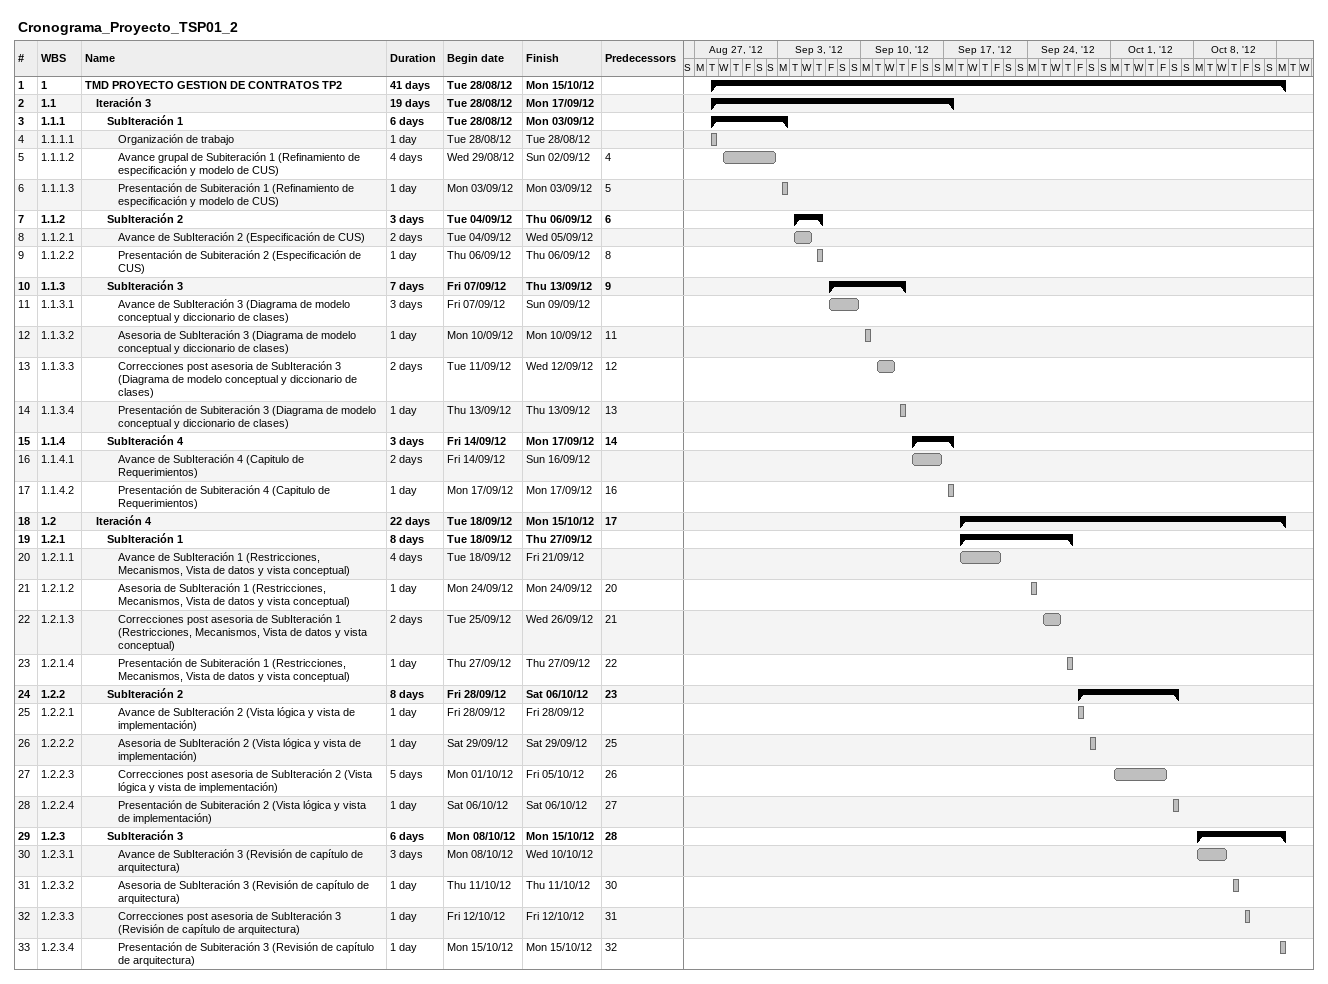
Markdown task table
Cronograma_Proyecto_TSP01_2

| ID | WBS | Task | Duration | Start | Finish | Predecessors |
|---|---|---|---|---|---|---|
| 1 | 1 | **TMD PROYECTO GESTION DE CONTRATOS TP2** | 41d | 2012-08-28 | 2012-10-15 |  |
| 2 | 1.1 | **Iteración 3** | 19d | 2012-08-28 | 2012-09-17 |  |
| 3 | 1.1.1 | **SubIteración 1** | 6d | 2012-08-28 | 2012-09-03 |  |
| 4 | 1.1.1.1 | Organización de trabajo | 1d | 2012-08-28 | 2012-08-28 |  |
| 5 | 1.1.1.2 | Avance grupal de Subiteración 1 (Refinamiento de especificación y modelo de CUS) | 4d | 2012-08-29 | 2012-09-02 | 4 |
| 6 | 1.1.1.3 | Presentación de Subiteración 1 (Refinamiento de especificación y modelo de CUS) | 1d | 2012-09-03 | 2012-09-03 | 5 |
| 7 | 1.1.2 | **SubIteración 2** | 3d | 2012-09-04 | 2012-09-06 | 6 |
| 8 | 1.1.2.1 | Avance de SubIteración 2 (Especificación de CUS) | 2d | 2012-09-04 | 2012-09-05 |  |
| 9 | 1.1.2.2 | Presentación de Subiteración 2 (Especificación de CUS) | 1d | 2012-09-06 | 2012-09-06 | 8 |
| 10 | 1.1.3 | **SubIteración 3** | 7d | 2012-09-07 | 2012-09-13 | 9 |
| 11 | 1.1.3.1 | Avance de SubIteración 3 (Diagrama de modelo conceptual y diccionario de clases) | 3d | 2012-09-07 | 2012-09-09 |  |
| 12 | 1.1.3.2 | Asesoria de SubIteración 3 (Diagrama de modelo conceptual y diccionario de clases) | 1d | 2012-09-10 | 2012-09-10 | 11 |
| 13 | 1.1.3.3 | Correcciones post asesoria de SubIteración 3 (Diagrama de modelo conceptual y diccionario de clases) | 2d | 2012-09-11 | 2012-09-12 | 12 |
| 14 | 1.1.3.4 | Presentación de Subiteración 3 (Diagrama de modelo conceptual y diccionario de clases) | 1d | 2012-09-13 | 2012-09-13 | 13 |
| 15 | 1.1.4 | **SubIteración 4** | 3d | 2012-09-14 | 2012-09-17 | 14 |
| 16 | 1.1.4.1 | Avance de SubIteración 4 (Capitulo de Requerimientos) | 2d | 2012-09-14 | 2012-09-16 |  |
| 17 | 1.1.4.2 | Presentación de Subiteración 4 (Capitulo de Requerimientos) | 1d | 2012-09-17 | 2012-09-17 | 16 |
| 18 | 1.2 | **Iteración 4** | 22d | 2012-09-18 | 2012-10-15 | 17 |
| 19 | 1.2.1 | **SubIteración 1** | 8d | 2012-09-18 | 2012-09-27 |  |
| 20 | 1.2.1.1 | Avance de SubIteración 1 (Restricciones, Mecanismos, Vista de datos y vista conceptual) | 4d | 2012-09-18 | 2012-09-21 |  |
| 21 | 1.2.1.2 | Asesoria de SubIteración 1 (Restricciones, Mecanismos, Vista de datos y vista conceptual) | 1d | 2012-09-24 | 2012-09-24 | 20 |
| 22 | 1.2.1.3 | Correcciones post asesoria de SubIteración 1 (Restricciones, Mecanismos, Vista de datos y vista conceptual) | 2d | 2012-09-25 | 2012-09-26 | 21 |
| 23 | 1.2.1.4 | Presentación de Subiteración 1 (Restricciones, Mecanismos, Vista de datos y vista conceptual) | 1d | 2012-09-27 | 2012-09-27 | 22 |
| 24 | 1.2.2 | **SubIteración 2** | 8d | 2012-09-28 | 2012-10-06 | 23 |
| 25 | 1.2.2.1 | Avance de SubIteración 2 (Vista lógica y vista de implementación) | 1d | 2012-09-28 | 2012-09-28 |  |
| 26 | 1.2.2.2 | Asesoria de SubIteración 2 (Vista lógica y vista de implementación) | 1d | 2012-09-29 | 2012-09-29 | 25 |
| 27 | 1.2.2.3 | Correcciones post asesoria de SubIteración 2 (Vista lógica y vista de implementación) | 5d | 2012-10-01 | 2012-10-05 | 26 |
| 28 | 1.2.2.4 | Presentación de Subiteración 2 (Vista lógica y vista de implementación) | 1d | 2012-10-06 | 2012-10-06 | 27 |
| 29 | 1.2.3 | **SubIteración 3** | 6d | 2012-10-08 | 2012-10-15 | 28 |
| 30 | 1.2.3.1 | Avance de SubIteración 3 (Revisión de capítulo de arquitectura) | 3d | 2012-10-08 | 2012-10-10 |  |
| 31 | 1.2.3.2 | Asesoria de SubIteración 3 (Revisión de capítulo de arquitectura) | 1d | 2012-10-11 | 2012-10-11 | 30 |
| 32 | 1.2.3.3 | Correcciones post asesoria de SubIteración 3 (Revisión de capítulo de arquitectura) | 1d | 2012-10-12 | 2012-10-12 | 31 |
| 33 | 1.2.3.4 | Presentación de Subiteración 3 (Revisión de capítulo de arquitectura) | 1d | 2012-10-15 | 2012-10-15 | 32 |
